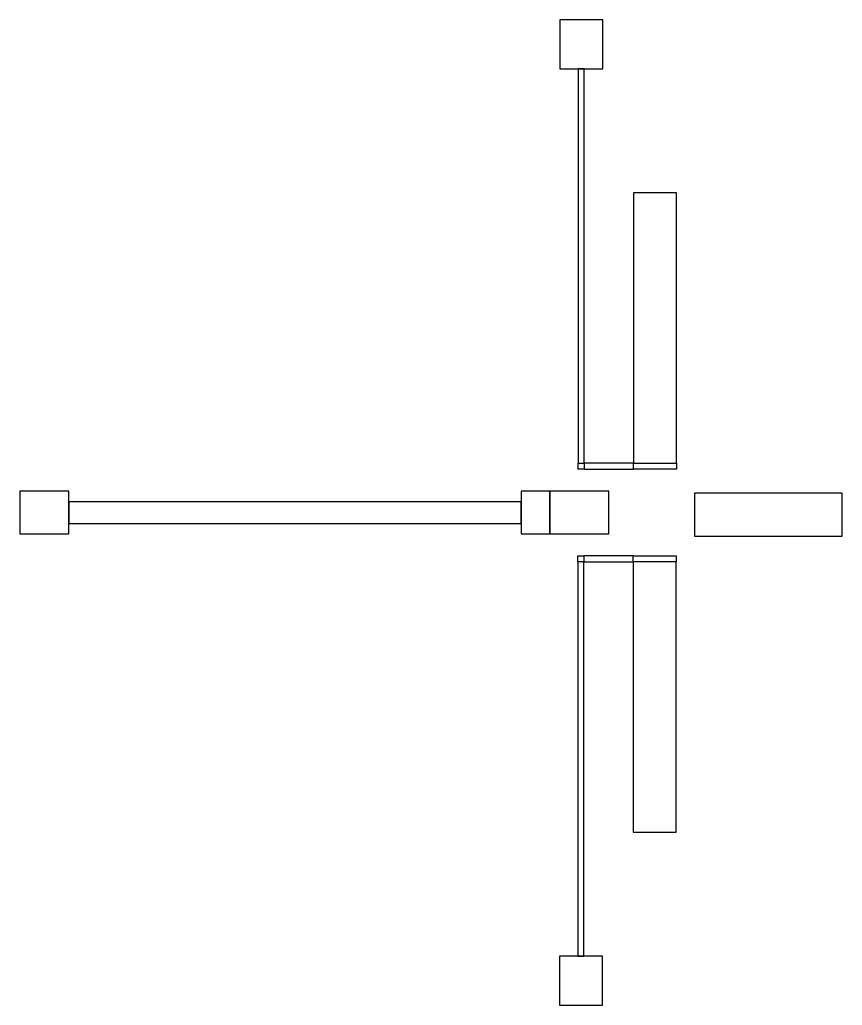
# Model space of a CAD drawing. Extents: x -1349 to -514, y -423 to 577.
import ezdxf

# ---------------------------------------------------------------- set-up
doc = ezdxf.new("R2010")
doc.units = 9
doc.layers.add('Default', color=1, linetype='CONTINUOUS')
doc.layers.add('NA', color=136, linetype='CONTINUOUS')

# ---------------------------------------------------------------- blocks, each defined once
blk = doc.blocks.new('lab_p6_2')
at = {"layer": 'NA'}
for points in [[(-757.2, 527), (-757.2, 577), (-800.8, 577), (-800.8, 527)], [(-776, 127), (-776, 527), (-782, 527), (-782, 127)], [(-682.4, 127), (-682.4, 401.2), (-726, 401.2), (-726, 127)], [(-776, 127), (-776, 121), (-782, 121), (-782, 127)], [(-726, 127), (-776, 127), (-776, 121), (-726, 121)], [(-726, 127), (-682.4, 127), (-682.4, 121), (-726, 121)], [(-1349, 55.2), (-1299, 55.2), (-1299, 98.7), (-1349, 98.7)], [(-839.9, 55.2), (-810.9, 55.2), (-810.9, 98.7), (-839.9, 98.7)], [(-810.9, 55.2), (-750.9, 55.2), (-750.9, 98.7), (-810.9, 98.7)], [(-664, 53), (-514, 53), (-514, 96.6), (-664, 96.6)], [(-1299, 66), (-839.9, 66), (-839.9, 87.9), (-1299, 87.9)], [(-782.3, 27), (-782.3, 33), (-776.3, 33), (-776.3, 27)], [(-776.3, 27), (-726.3, 27), (-726.3, 33), (-776.3, 33)], [(-726.3, 33), (-682.7, 33), (-682.7, 27), (-726.3, 27)], [(-782.3, 27), (-782.3, -373), (-776.3, -373), (-776.3, 27)], [(-726.3, 27), (-726.3, -247.2), (-682.7, -247.2), (-682.7, 27)], [(-801.1, -373), (-801.1, -423), (-757.5, -423), (-757.5, -373)]]:
    blk.add_lwpolyline(points, close=True, dxfattribs=at)

msp = doc.modelspace()

# ---------------------------------------------------------------- block references
at = {"layer": 'Default'}
msp.add_blockref('lab_p6_2', (0, 0), dxfattribs=at)

doc.saveas('drawing.dxf')
